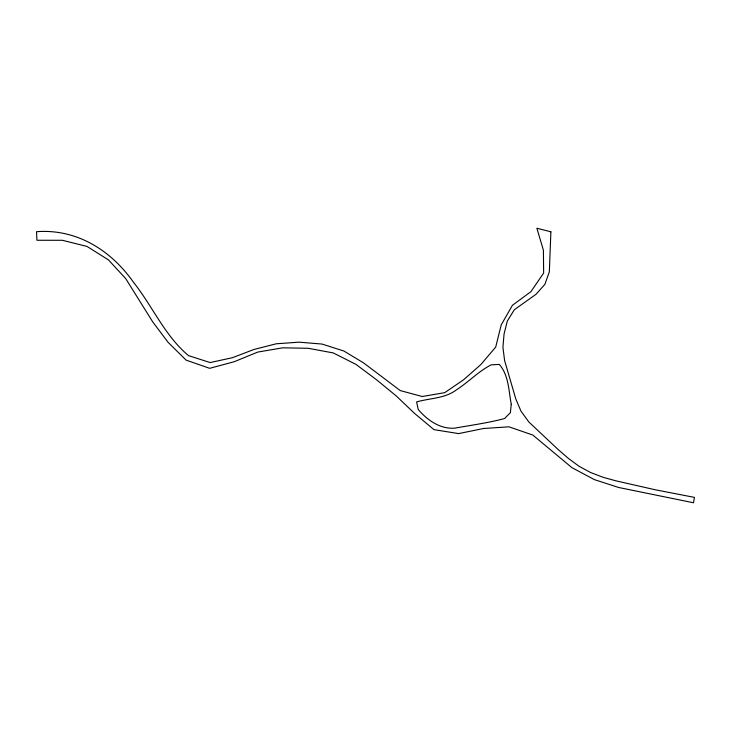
<?xml version="1.0" encoding="UTF-8"?>
<svg xmlns="http://www.w3.org/2000/svg" width="731" height="731" viewBox="0 0 731 731"><rect width="100%" height="100%" fill="white"/><g stroke="black" fill="none" stroke-linecap="round" stroke-linejoin="round"><path stroke-width="1.1" d="M550.891 231.8L549.346 271.841L544.887 284.341L536.042 294.282L514.304 309.761L507.323 321.028L504.07 333.966L502.928 347.271L504.591 360.502L515.803 398.98L521.029 411.251L528.888 422.025L558.082 449.474L568.179 458.227L578.906 466.186L590.648 472.546L603.121 477.306L616.005 480.852L655.095 489.743L694.45 497.382L693.5 502.764L618.59 487.467L594.367 479.618L571.916 467.639L532.808 435.046L508.95 426.822L483.611 428.494L458.648 433.593L433.976 429.654L414.495 413.344L396.047 395.773L376.346 379.608L355.924 364.367L333.245 352.927L308.235 348.294L282.769 347.819L257.732 352.086L234.158 361.744L209.669 368.323L186.076 360.118L168.002 342.227L152.706 321.859L125.723 278.63L108.499 259.925L86.998 246.42L62.363 240.289L36.915 240.261L36.55 231.69C76.782 228.648 111.121 250.331 133.609 282.449C152.633 306.371 164.74 335.739 188.534 355.631L210.144 362.567L232.495 357.678L253.968 349.464L276.227 343.789L299.134 342.163L322.033 344.063L343.872 351.017L363.545 362.868L400.195 390.555L422.216 396.513L444.713 392.666L463.609 379.755L480.861 364.55L495.691 347.115L501.21 324.911L512.431 305.284L530.916 291.66L543.636 273.074L543.416 250.258L536.874 228.236L550.891 231.8M511.252 404.289L510.366 412.677L504.554 418.561C488.18 422.883 471.267 425.223 454.572 428.165C440.044 429.207 427.233 420.097 418.233 409.497L416.597 401.949C430.029 398.002 445.024 398.651 456.701 389.678C468.589 381.975 478.476 371.412 491.095 364.87L499.31 364.394C508.785 375.25 508.694 390.774 511.252 404.289"/></g></svg>
